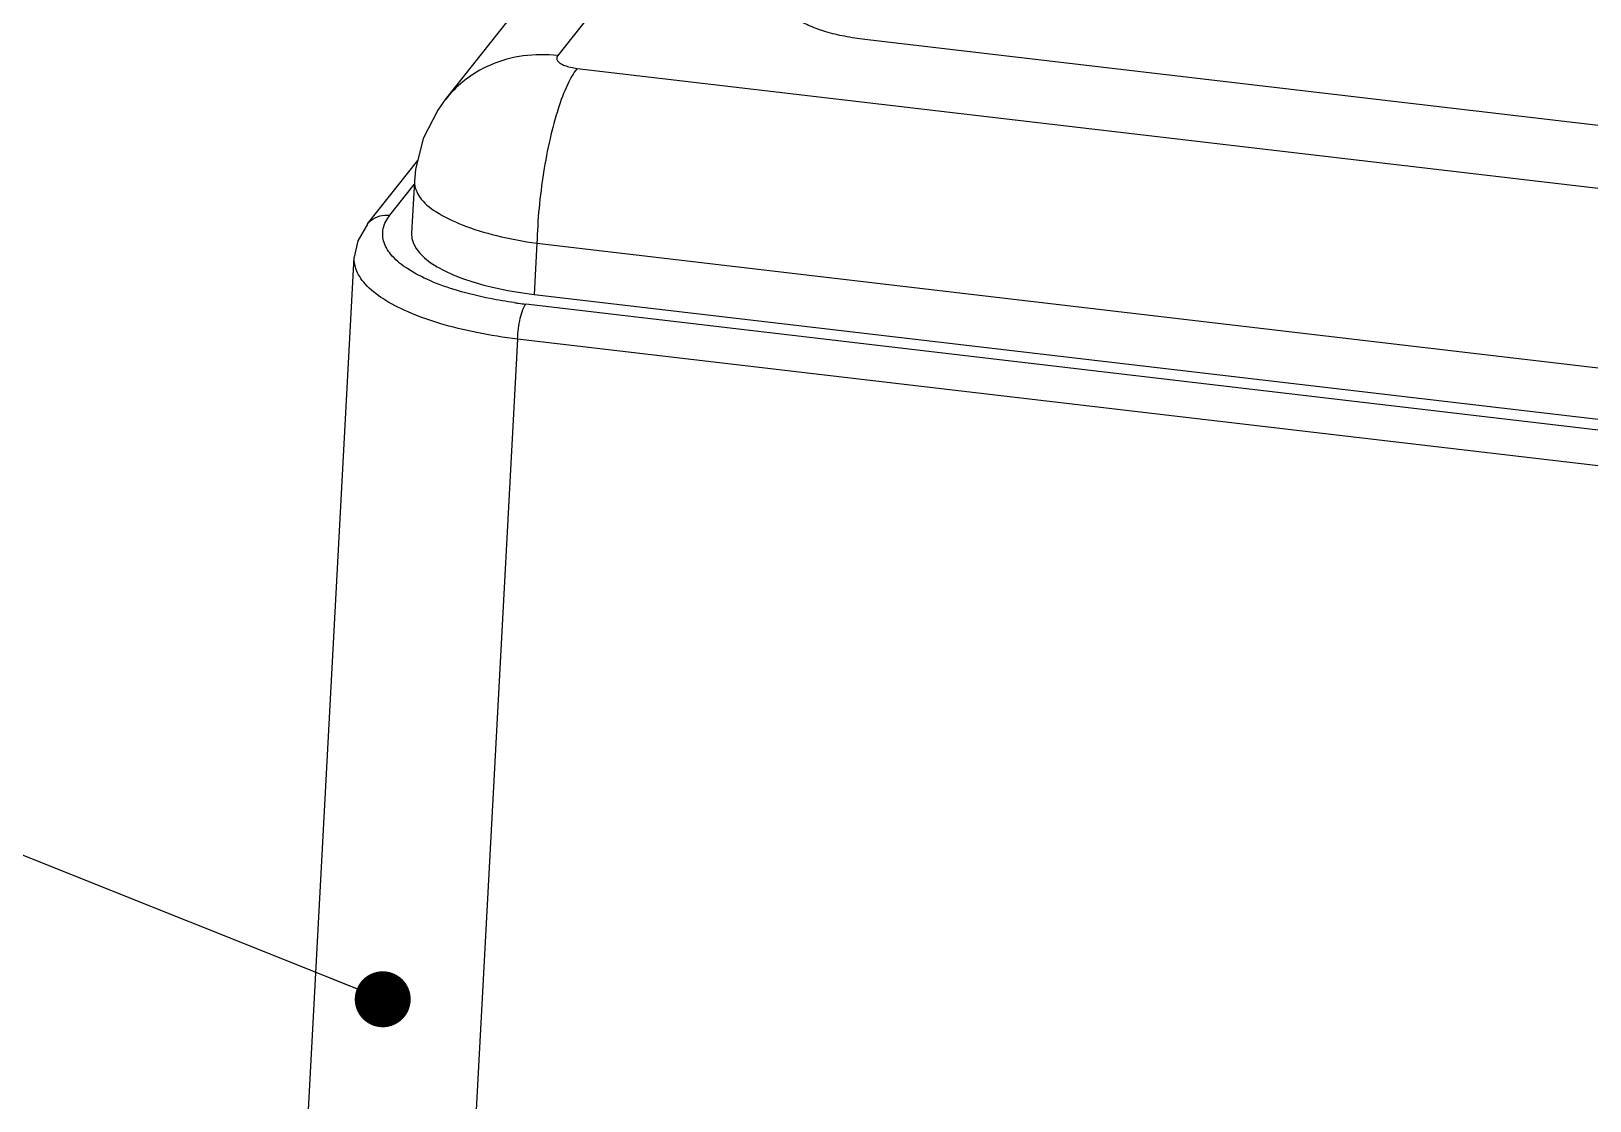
# Model space of a CAD drawing. Header units: millimetres. Extents: x 1338 to 1739, y -253 to 25.
# Drawn here: x 1405.26 to 1433.1, y -174.52 to -155.41 of the extents above; entities that cross this region are included whole.
import ezdxf

# ---------------------------------------------------------------- set-up
doc = ezdxf.new("R2010")
doc.units = ezdxf.units.MM
doc.layers.add('06___PRT_ALL_SURFS', color=7, linetype='Continuous')
doc.layers.add('from', color=7, linetype='Continuous', lineweight=13)
doc.styles.get("Standard").update_dxf_attribs({"font": 'txt', "bigfont": 'gbcbig.shx'})
doc.dimstyles.new('ISO', dxfattribs={"dimscale": 0.6, "dimtxt": 2.5, "dimasz": 2.5, "dimexe": 1.25, "dimexo": 0.625, "dimtad": 0, "dimdsep": 46, "dimtxsty": 'Standard', "dimblk": 'OPEN', "dimcen": 0, "dimclrd": 4, "dimclre": 4, "dimadec": 0, "dimazin": 0, "dimtfac": 1, "dimtofl": 0, "dimtmove": 0, "dimatfit": 3, "dimfxl": 0, "dimarcsym": 0})

# ---------------------------------------------------------------- blocks, each defined once
blk = doc.blocks.new('_Open')
at = {"color": 0, "linetype": 'ByBlock', "lineweight": -2}
for p, q in [((-1, 0.167), (0, 0)), ((-1, -0.167), (0, 0)), ((0, 0), (-1, 0))]:
    blk.add_line(p, q, dxfattribs=at)
blk = doc.blocks.new('*u41')
at = {"color": 7, "linetype": 'Continuous'}
for p, q in [((-22.232, 81.52), (-78.106, 88.078)), ((-86.992, 84.784), (-86.093, 85.92)), ((-86.591, 84.94), (-86.157, 85.489)), ((-83.965, 84.44), (-84.014, 83.526)), ((-89.047, 50.274), (-87.228, 84.189)), ((-84.014, 83.526), (-19.426, 75.945)), ((-19.551, 75.768), (-84.166, 83.352)), ((-84.309, 82.727), (-86.128, 48.816)), ((-19.695, 75.143), (-84.309, 82.727))]:
    blk.add_line(p, q, dxfattribs=at)
blk.add_lwpolyline([(-86.994, 84.781), (-87.164, 84.486), (-87.228, 84.189)], dxfattribs=at)
for centre, radius, start, end in [((-83.172, 91.848), 8.553, 261.9511, 262.4794), ((-83.136, 92.123), 8.831, 262.4811, 263.3064)]:
    blk.add_arc(centre, radius, start, end, dxfattribs=at)
blk.add_ellipse((-83.203, 84.548), major_axis=(3.001, -0.057), ratio=0.358525, start_param=3.129335, end_param=4.445543, dxfattribs=at)
for points, start_tangent, end_tangent in [([(-78.106, 88.078), (-78.471, 88.136), (-78.802, 88.217), (-79.085, 88.319), (-79.309, 88.438), (-79.467, 88.569), (-79.552, 88.708), (-79.565, 88.784)], (-0.993182, 0.116571), (-0.039148, 0.999233)), ([(-86.992, 84.784), (-86.929, 84.847), (-86.773, 84.927), (-86.591, 84.94)], (0.620569, 0.784152), (0.993182, -0.116571)), ([(-84.37, 83.379), (-84.803, 83.452), (-85.382, 83.594), (-85.878, 83.773), (-86.271, 83.981), (-86.548, 84.211), (-86.696, 84.454), (-86.71, 84.701), (-86.591, 84.94)], (-0.990146, 0.140037), (0.620247, 0.784407)), ([(-84.309, 82.727), (-85.04, 82.844), (-85.701, 83.008), (-86.267, 83.213), (-86.716, 83.451), (-87.031, 83.713), (-87.2, 83.99), (-87.227, 84.188)], (-0.992806, 0.119732), (0.045129, 0.998981)), ([(-84.309, 82.727), (-84.295, 82.916), (-84.262, 83.101), (-84.217, 83.254), (-84.166, 83.352)], (0.026687, 0.999644), (0.62042, 0.78427))]:
    blk.add_spline(points, degree=3, dxfattribs=dict(at, start_tangent=start_tangent, end_tangent=end_tangent))
at = {"layer": '06___PRT_ALL_SURFS', "color": 7, "linetype": 'Continuous'}
for p, q in [((-66.866, 108.936), (-83.594, 87.791)), ((-70.47, 106.134), (-85.602, 87.006)), ((-83.247, 87.564), (-18.708, 79.989)), ((-86.154, 85.547), (-86.204, 84.619)), ((-83.965, 84.44), (-19.426, 76.865))]:
    blk.add_line(p, q, dxfattribs=at)
blk.add_lwpolyline([(-85.602, 87.006), (-85.736, 86.819), (-85.995, 86.309), (-86.134, 85.758), (-86.154, 85.547)], dxfattribs=at)
for points, start_tangent, end_tangent in [([(-83.594, 87.791), (-84.208, 87.786), (-84.785, 87.628), (-85.286, 87.326), (-85.6, 87.009)], (-0.993182, 0.116571), (-0.620699, -0.784049)), ([(-83.594, 87.791), (-83.612, 87.745), (-83.597, 87.699), (-83.548, 87.654), (-83.47, 87.615), (-83.367, 87.585), (-83.247, 87.564)], (-0.620093, -0.784528), (0.993172, -0.116661)), ([(-83.247, 87.564), (-83.421, 87.27), (-83.585, 86.842), (-83.731, 86.308), (-83.847, 85.702), (-83.927, 85.066), (-83.965, 84.44)], (-0.62042, -0.78427), (-0.026687, -0.999644)), ([(-86.154, 85.547), (-86.154, 85.539), (-86.06, 85.267), (-85.769, 85.005), (-85.3, 84.769), (-84.685, 84.577), (-83.965, 84.44)], (-0.057094, -0.998369), (0.990499, -0.137518))]:
    blk.add_spline(points, degree=3, dxfattribs=dict(at, start_tangent=start_tangent, end_tangent=end_tangent))
at = {"layer": 'from'}
blk.add_leader([(-86.719, 70.936), (-113.372, 81.589)], dimstyle='ISO', override={"dimscale": 1, "dimasz": 1, "dimexo": 0.125, "dimadec": 2, "dimazin": 2, "dimldrblk": 'Dot'}, dxfattribs=at)

msp = doc.modelspace()

# ---------------------------------------------------------------- block references
msp.add_blockref('*u41', (1498.256, -243.64))

doc.saveas('drawing.dxf')
